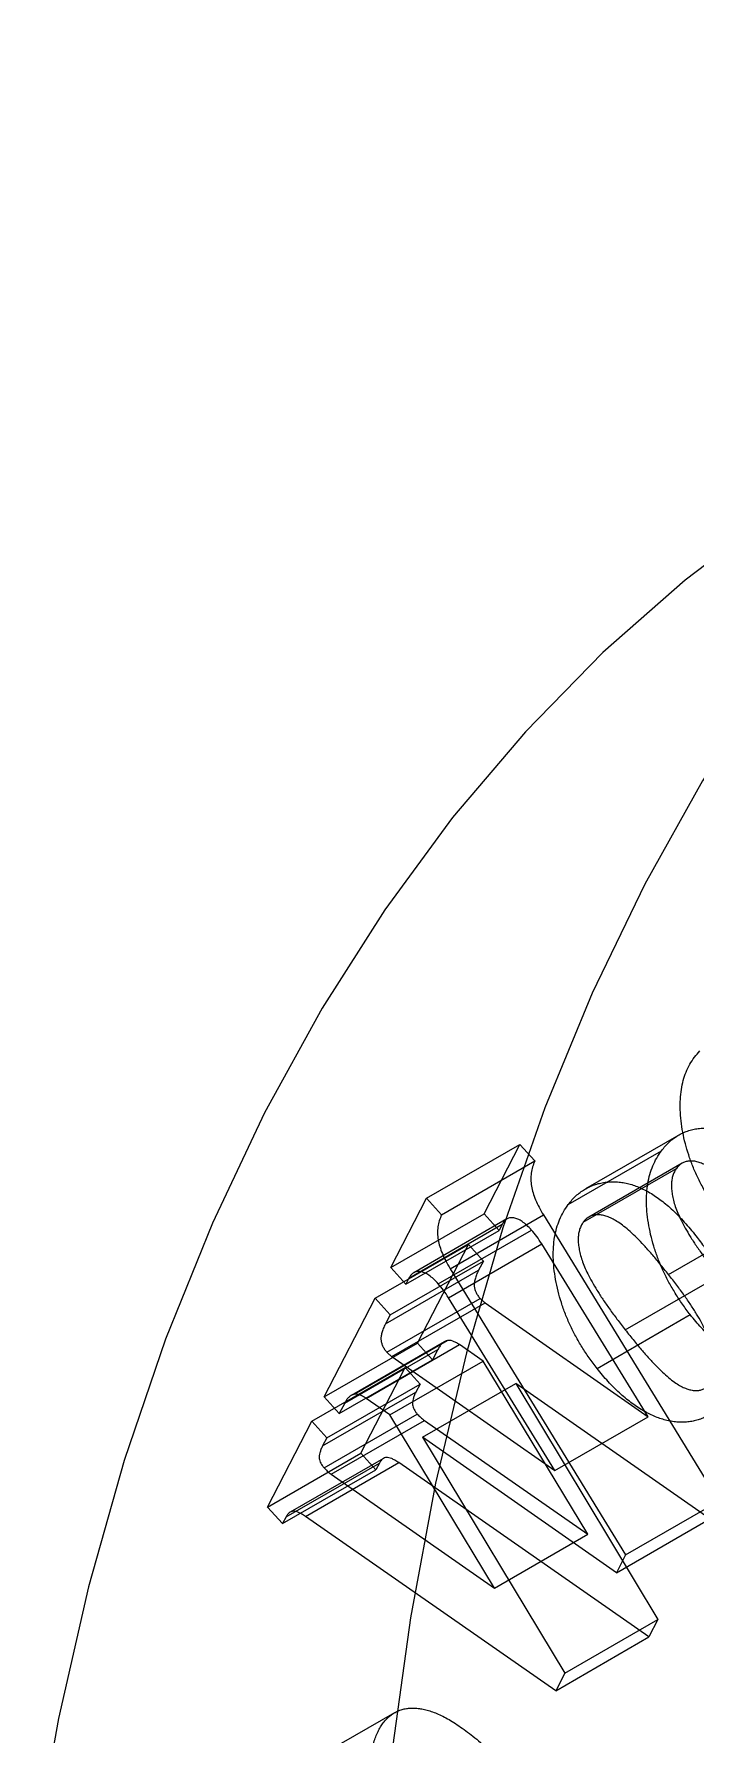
# Paper-space layout 'Sheet2' of a CAD drawing. Header units: inches. Extents: x 0 to 16.3, y 0 to 11.5.
# Drawn here: x 12.695 to 12.946, y 10.299 to 10.944 of the extents above; entities that cross this region are included whole.
import ezdxf

# ---------------------------------------------------------------- set-up
doc = ezdxf.new("R2010")
doc.units = ezdxf.units.IN
doc.header["$MEASUREMENT"] = 0

psp = doc.layouts.new('Sheet2')

# ---------------------------------------------------------------- linework, layer by layer
at = {"color": 7, "linetype": 'Continuous', "lineweight": 25}
for p, q in [((12.939647, 10.526478), (12.904292, 10.506068)), ((12.843988, 10.502523), (12.879343, 10.522934)), ((12.865788, 10.496582), (12.879343, 10.522934)), ((12.879343, 10.522934), (12.885038, 10.516636)), ((12.8977, 10.500102), (12.933055, 10.520512)), ((12.849683, 10.496226), (12.885038, 10.516636)), ((12.903394, 10.493388), (12.93875, 10.513798)), ((12.94088, 10.515746), (12.905525, 10.495336)), ((12.830433, 10.476172), (12.843988, 10.502523)), ((12.843988, 10.502523), (12.849683, 10.496226)), ((12.830433, 10.476172), (12.865788, 10.496582)), ((12.837311, 10.472178), (12.872666, 10.492588)), ((12.87446, 10.49462), (12.839105, 10.47421)), ((12.852931, 10.475734), (12.888286, 10.496144)), ((12.871483, 10.490284), (12.865788, 10.496582)), ((12.872666, 10.492588), (12.871483, 10.490284)), ((12.888286, 10.496144), (12.954758, 10.387495)), ((12.935718, 10.473547), (12.971073, 10.493957)), ((12.824458, 10.464524), (12.859813, 10.484934)), ((12.836128, 10.469874), (12.871483, 10.490284)), ((12.840543, 10.447479), (12.859813, 10.484934)), ((12.848419, 10.470002), (12.883775, 10.490413)), ((12.852289, 10.464712), (12.887645, 10.485122)), ((12.859813, 10.484934), (12.865508, 10.478637)), ((12.927969, 10.419493), (12.887645, 10.485122)), ((12.830152, 10.458226), (12.865508, 10.478637)), ((12.865508, 10.478637), (12.863723, 10.475198)), ((12.828368, 10.454788), (12.863723, 10.475198)), ((12.836128, 10.469874), (12.830433, 10.476172)), ((12.837311, 10.472178), (12.836128, 10.469874)), ((12.852931, 10.475734), (12.919403, 10.367085)), ((12.919315, 10.452497), (12.954671, 10.472907)), ((12.805188, 10.427069), (12.824458, 10.464524)), ((12.824458, 10.464524), (12.830152, 10.458226)), ((12.828929, 10.444044), (12.864284, 10.464454)), ((12.830794, 10.442412), (12.866149, 10.462822)), ((12.892614, 10.399083), (12.852289, 10.464712)), ((12.866149, 10.462822), (12.927969, 10.419493)), ((12.830152, 10.458226), (12.828368, 10.454788)), ((12.908608, 10.437885), (12.943963, 10.458295)), ((12.805188, 10.427069), (12.840543, 10.447479)), ((12.85069, 10.448), (12.815334, 10.42759)), ((12.816597, 10.428077), (12.851953, 10.448487)), ((12.821069, 10.426515), (12.856424, 10.446925)), ((12.846238, 10.441181), (12.840543, 10.447479)), ((12.865468, 10.440685), (12.856424, 10.446925)), ((12.810882, 10.420771), (12.846238, 10.441181)), ((12.812928, 10.424708), (12.848283, 10.445118)), ((12.830112, 10.420275), (12.865468, 10.440685)), ((12.830794, 10.442412), (12.892614, 10.399083)), ((12.848283, 10.445118), (12.846238, 10.441181)), ((12.90507, 10.374917), (12.865468, 10.440685)), ((12.800456, 10.41783), (12.835811, 10.43824)), ((12.819068, 10.405694), (12.835811, 10.43824)), ((12.835811, 10.43824), (12.841506, 10.431942)), ((12.804566, 10.408464), (12.839921, 10.428874)), ((12.810882, 10.420771), (12.805188, 10.427069)), ((12.80615, 10.411532), (12.841506, 10.431942)), ((12.841506, 10.431942), (12.839921, 10.428874)), ((12.842424, 10.411802), (12.877779, 10.432212)), ((12.951309, 10.380756), (12.877779, 10.432212)), ((12.877779, 10.432212), (12.931719, 10.34263)), ((12.805108, 10.400163), (12.840463, 10.420573)), ((12.812928, 10.424708), (12.810882, 10.420771)), ((12.830112, 10.420275), (12.821069, 10.426515)), ((12.783712, 10.385283), (12.800456, 10.41783)), ((12.800456, 10.41783), (12.80615, 10.411532)), ((12.807835, 10.397732), (12.84319, 10.418142)), ((12.869714, 10.354507), (12.830112, 10.420275)), ((12.84319, 10.418142), (12.90507, 10.374917)), ((12.892614, 10.399083), (12.927969, 10.419493)), ((12.80615, 10.411532), (12.804566, 10.408464)), ((12.915954, 10.360346), (12.842424, 10.411802)), ((12.842424, 10.411802), (12.896363, 10.32222)), ((12.783712, 10.385283), (12.819068, 10.405694)), ((12.79073, 10.381556), (12.826086, 10.401966)), ((12.827621, 10.403722), (12.792265, 10.383312)), ((12.798049, 10.381707), (12.833405, 10.402118)), ((12.824762, 10.399396), (12.819068, 10.405694)), ((12.826086, 10.401966), (12.824762, 10.399396)), ((12.92829, 10.335972), (12.833405, 10.402118)), ((12.789407, 10.378986), (12.824762, 10.399396)), ((12.807835, 10.397732), (12.869714, 10.354507)), ((12.789407, 10.378986), (12.783712, 10.385283)), ((12.892934, 10.315562), (12.798049, 10.381707)), ((12.919403, 10.367085), (12.954758, 10.387495)), ((12.79073, 10.381556), (12.789407, 10.378986)), ((12.915954, 10.360346), (12.951309, 10.380756)), ((12.869714, 10.354507), (12.90507, 10.374917)), ((12.919403, 10.367085), (12.915954, 10.360346)), ((12.896363, 10.32222), (12.931719, 10.34263)), ((12.931719, 10.34263), (12.92829, 10.335972)), ((12.892934, 10.315562), (12.92829, 10.335972)), ((12.896363, 10.32222), (12.892934, 10.315562)), ((12.831833, 10.307198), (12.796478, 10.286788))]:
    psp.add_line(p, q, dxfattribs=at)
at = {"color": 7, "linetype": 'Continuous', "lineweight": 25, "flags": 128}
for points in [[(13.434533, 10.944373), (13.39075, 10.941805), (13.348064, 10.936418), (13.306556, 10.928222), (13.266307, 10.917233), (13.227393, 10.903472), (13.189889, 10.886966), (13.153868, 10.867745), (13.119397, 10.845847), (13.086543, 10.821314), (13.055368, 10.794193), (13.025934, 10.764535), (12.998295, 10.732398), (12.972505, 10.697843), (12.948614, 10.660936), (12.926667, 10.621748), (12.906705, 10.580355), (12.888769, 10.536834), (12.87289, 10.491271), (12.859102, 10.443751), (12.847428, 10.394367), (12.837893, 10.343212), (12.830514, 10.290385)], [(12.974841, 10.762028), (12.941984, 10.737123), (12.91083, 10.70961), (12.881439, 10.679541), (12.853868, 10.646974), (12.828169, 10.611973), (12.804393, 10.574606), (12.782585, 10.534944), (12.762789, 10.493064), (12.745041, 10.449048), (12.729377, 10.40298), (12.715827, 10.35495), (12.704417, 10.305051), (12.695169, 10.253379)]]:
    psp.add_lwpolyline(points, dxfattribs=at)
at = {"color": 7, "linetype": 'Continuous', "lineweight": 25}
for points, knots in [([(12.954278, 10.497676), (12.953327, 10.499068), (12.951461, 10.501801), (12.94896, 10.506054), (12.946767, 10.510315), (12.944861, 10.5146), (12.943298, 10.518906), (12.942025, 10.523231), (12.941059, 10.527573), (12.940432, 10.531878), (12.940099, 10.536077), (12.940146, 10.540054), (12.940525, 10.543784), (12.941251, 10.547252), (12.942327, 10.550451), (12.943734, 10.553404), (12.945508, 10.556081), (12.946921, 10.557617), (12.947641, 10.558399)], [0, 0, 0, 0, 0.0647071, 0.1269851, 0.1879377, 0.2479024, 0.307644, 0.3676956, 0.429022, 0.4918094, 0.5548731, 0.6169542, 0.6786913, 0.7403482, 0.802552, 0.8662446, 0.9318324, 1, 1, 1, 1]), ([(12.933055, 10.520512), (12.933514, 10.521103), (12.934425, 10.522274), (12.93593, 10.523812), (12.937547, 10.525134), (12.939247, 10.526279), (12.941036, 10.527249), (12.942925, 10.528015), (12.944911, 10.528578), (12.946972, 10.528961), (12.949078, 10.529153), (12.951217, 10.529115), (12.953341, 10.528952), (12.955483, 10.528543), (12.957622, 10.527937), (12.959759, 10.527149), (12.961897, 10.526164), (12.964043, 10.525008), (12.966186, 10.523612), (12.968347, 10.522078), (12.97051, 10.52031), (12.972685, 10.518353), (12.97488, 10.516209), (12.977073, 10.513841), (12.979296, 10.511321), (12.980731, 10.509512), (12.98146, 10.508592)], [0, 0, 0, 0, 0.0461613, 0.0915573, 0.1360723, 0.1804179, 0.2242347, 0.2679355, 0.311695, 0.3553915, 0.3986903, 0.4404911, 0.4812612, 0.5212303, 0.5599569, 0.5980834, 0.6361654, 0.6737088, 0.7116507, 0.7498117, 0.7888333, 0.8285175, 0.8693859, 0.9117364, 0.9551205, 1, 1, 1, 1]), ([(12.943963, 10.458295), (12.942953, 10.459619), (12.940966, 10.462221), (12.93828, 10.466331), (12.935842, 10.470468), (12.933737, 10.474686), (12.931915, 10.478958), (12.930394, 10.483279), (12.929133, 10.487668), (12.928213, 10.492061), (12.927582, 10.496384), (12.927325, 10.500521), (12.927402, 10.50444), (12.927829, 10.508133), (12.92859, 10.511607), (12.929734, 10.514823), (12.931189, 10.517855), (12.932425, 10.519615), (12.933055, 10.520512)], [0, 0, 0, 0, 0.0646657, 0.1271057, 0.187942, 0.2480675, 0.3076231, 0.3677638, 0.4287813, 0.4918419, 0.5550184, 0.61701, 0.6788402, 0.7404003, 0.8026633, 0.8663342, 0.931886, 1, 1, 1, 1]), ([(12.885038, 10.516636), (12.884721, 10.515894), (12.884115, 10.51448), (12.883613, 10.512099), (12.883445, 10.509679), (12.883692, 10.507148), (12.884306, 10.504526), (12.885295, 10.501808), (12.886616, 10.498972), (12.887714, 10.497112), (12.888286, 10.496144)], [0, 0, 0, 0, 0.1451619, 0.2767462, 0.3976419, 0.5123159, 0.6257136, 0.7427085, 0.8660555, 1, 1, 1, 1]), ([(12.93875, 10.513798), (12.938467, 10.51339), (12.937912, 10.512587), (12.937347, 10.511118), (12.936943, 10.509546), (12.936794, 10.507791), (12.936826, 10.505904), (12.937104, 10.50385), (12.937559, 10.501664), (12.938259, 10.499309), (12.939204, 10.496772), (12.940502, 10.494025), (12.94209, 10.491054), (12.943988, 10.487848), (12.946197, 10.484421), (12.948745, 10.480783), (12.951584, 10.476897), (12.953616, 10.474271), (12.954671, 10.472907)], [0, 0, 0, 0, 0.0478531, 0.0941749, 0.1388244, 0.1835271, 0.2285794, 0.2747642, 0.3232522, 0.3737479, 0.4284292, 0.4884464, 0.5554431, 0.6290986, 0.7101928, 0.7986932, 0.8955073, 1, 1, 1, 1]), ([(12.971073, 10.493957), (12.969982, 10.495331), (12.96789, 10.497966), (12.96479, 10.501636), (12.961882, 10.504899), (12.959157, 10.507761), (12.956612, 10.510191), (12.95425, 10.512192), (12.952073, 10.513791), (12.950066, 10.514977), (12.948218, 10.515806), (12.946501, 10.516361), (12.944903, 10.516635), (12.943425, 10.516618), (12.942051, 10.516354), (12.940829, 10.515753), (12.939675, 10.514968), (12.939062, 10.514193), (12.93875, 10.513798)], [0, 0, 0, 0, 0.1045635, 0.2005615, 0.2889185, 0.3698536, 0.4434807, 0.5097265, 0.569809, 0.6244305, 0.6749377, 0.7229898, 0.769231, 0.8143831, 0.8596766, 0.9049903, 0.951494, 1, 1, 1, 1]), ([(12.8977, 10.500102), (12.898159, 10.500692), (12.89907, 10.501863), (12.900575, 10.503402), (12.902192, 10.504724), (12.903892, 10.505869), (12.905681, 10.506839), (12.907569, 10.507604), (12.909556, 10.508168), (12.911616, 10.50855), (12.913722, 10.508743), (12.915862, 10.508705), (12.917986, 10.508542), (12.920128, 10.508133), (12.922266, 10.507526), (12.924404, 10.506738), (12.926542, 10.505754), (12.928688, 10.504597), (12.930831, 10.503202), (12.932992, 10.501668), (12.935155, 10.499899), (12.93733, 10.497942), (12.939525, 10.495799), (12.941717, 10.49343), (12.943941, 10.490911), (12.945375, 10.489102), (12.946105, 10.488182)], [0, 0, 0, 0, 0.0461613, 0.0915573, 0.1360723, 0.1804179, 0.2242347, 0.2679355, 0.311695, 0.3553915, 0.3986903, 0.4404911, 0.4812612, 0.5212303, 0.5599569, 0.5980834, 0.6361654, 0.6737088, 0.7116507, 0.7498117, 0.7888333, 0.8285175, 0.8693859, 0.9117364, 0.9551205, 1, 1, 1, 1]), ([(12.908608, 10.437885), (12.907597, 10.439209), (12.905611, 10.441811), (12.902924, 10.44592), (12.900486, 10.450058), (12.898382, 10.454276), (12.89656, 10.458548), (12.895038, 10.462869), (12.893778, 10.467258), (12.892857, 10.471651), (12.892226, 10.475974), (12.89197, 10.480111), (12.892046, 10.48403), (12.892474, 10.487723), (12.893235, 10.491197), (12.894378, 10.494412), (12.895833, 10.497445), (12.89707, 10.499205), (12.8977, 10.500102)], [0, 0, 0, 0, 0.0646657, 0.1271057, 0.187942, 0.2480675, 0.3076231, 0.3677638, 0.4287813, 0.4918419, 0.5550184, 0.61701, 0.6788402, 0.7404003, 0.8026633, 0.8663342, 0.931886, 1, 1, 1, 1]), ([(12.849683, 10.496226), (12.849365, 10.495484), (12.84876, 10.494069), (12.848257, 10.491688), (12.848089, 10.489268), (12.848337, 10.486738), (12.848951, 10.484116), (12.849939, 10.481398), (12.85126, 10.478562), (12.852359, 10.476702), (12.852931, 10.475734)], [0, 0, 0, 0, 0.1451619, 0.2767462, 0.3976419, 0.5123159, 0.6257136, 0.7427085, 0.8660555, 1, 1, 1, 1]), ([(12.883775, 10.490413), (12.883174, 10.491046), (12.88203, 10.49225), (12.880276, 10.493677), (12.878614, 10.494621), (12.877074, 10.495091), (12.875682, 10.495111), (12.874456, 10.494716), (12.873439, 10.493848), (12.87293, 10.493019), (12.872666, 10.492588)], [0, 0, 0, 0, 0.14725968, 0.28014861, 0.40294482, 0.5213394, 0.6359168, 0.75145286, 0.87101591, 1, 1, 1, 1]), ([(12.903394, 10.493388), (12.903112, 10.49298), (12.902557, 10.492177), (12.901992, 10.490708), (12.901588, 10.489136), (12.901439, 10.487381), (12.90147, 10.485494), (12.901749, 10.48344), (12.902204, 10.481253), (12.902904, 10.478899), (12.903849, 10.476361), (12.905147, 10.473615), (12.906735, 10.470644), (12.908633, 10.467438), (12.910842, 10.464011), (12.91339, 10.460373), (12.916229, 10.456487), (12.918261, 10.453861), (12.919315, 10.452497)], [0, 0, 0, 0, 0.0478531, 0.0941749, 0.1388244, 0.1835271, 0.2285794, 0.2747642, 0.3232522, 0.3737479, 0.4284292, 0.4884464, 0.5554431, 0.6290986, 0.7101928, 0.7986932, 0.8955073, 1, 1, 1, 1]), ([(12.935718, 10.473547), (12.934627, 10.474921), (12.932535, 10.477556), (12.929435, 10.481226), (12.926527, 10.484489), (12.923802, 10.487351), (12.921256, 10.489781), (12.918894, 10.491782), (12.916718, 10.493381), (12.914711, 10.494567), (12.912863, 10.495396), (12.911146, 10.495951), (12.909547, 10.496225), (12.908069, 10.496207), (12.906695, 10.495944), (12.905474, 10.495343), (12.90432, 10.494558), (12.903707, 10.493783), (12.903394, 10.493388)], [0, 0, 0, 0, 0.1045635, 0.2005615, 0.2889185, 0.3698536, 0.4434807, 0.5097265, 0.569809, 0.6244305, 0.6749377, 0.7229898, 0.769231, 0.8143831, 0.8596766, 0.9049903, 0.951494, 1, 1, 1, 1]), ([(12.887645, 10.485122), (12.887036, 10.486093), (12.885854, 10.487978), (12.884454, 10.489618), (12.883775, 10.490413)], [0, 0, 0, 0, 0.5152143, 1, 1, 1, 1]), ([(12.946105, 10.488182), (12.947236, 10.486697), (12.949442, 10.483801), (12.952421, 10.479288), (12.955013, 10.47479), (12.957209, 10.470311), (12.959048, 10.465845), (12.960443, 10.461401), (12.961488, 10.456971), (12.962076, 10.452633), (12.962368, 10.448429), (12.9624, 10.444398), (12.962114, 10.440628), (12.961552, 10.437088), (12.960707, 10.433787), (12.959574, 10.430727), (12.95818, 10.42787), (12.957018, 10.426213), (12.956431, 10.425374)], [0, 0, 0, 0, 0.0713142, 0.1390762, 0.2037056, 0.2662465, 0.3272424, 0.3880514, 0.4491312, 0.5116366, 0.574456, 0.6356268, 0.6962901, 0.75616, 0.8160226, 0.8763093, 0.937443, 1, 1, 1, 1]), ([(12.848419, 10.470002), (12.847818, 10.470636), (12.846674, 10.47184), (12.84492, 10.473267), (12.843259, 10.474211), (12.841718, 10.474681), (12.840327, 10.4747), (12.839101, 10.474306), (12.838084, 10.473438), (12.837575, 10.472608), (12.837311, 10.472178)], [0, 0, 0, 0, 0.14725968, 0.28014861, 0.40294482, 0.5213394, 0.6359168, 0.75145286, 0.87101591, 1, 1, 1, 1]), ([(12.863723, 10.475198), (12.863436, 10.474613), (12.862908, 10.473537), (12.862367, 10.471883), (12.862052, 10.470432), (12.862014, 10.46909), (12.862306, 10.46782), (12.862746, 10.466622), (12.863435, 10.465468), (12.863996, 10.464799), (12.864284, 10.464454)], [0, 0, 0, 0, 0.2085967, 0.3837222, 0.5238974, 0.6338599, 0.725836, 0.8137613, 0.9040236, 1, 1, 1, 1]), ([(12.951378, 10.432158), (12.951666, 10.432579), (12.952228, 10.433403), (12.952835, 10.434884), (12.953215, 10.436528), (12.953395, 10.438313), (12.953386, 10.440243), (12.953107, 10.442352), (12.952642, 10.444598), (12.951974, 10.447003), (12.951046, 10.449597), (12.949776, 10.452399), (12.948197, 10.455408), (12.946335, 10.458654), (12.944106, 10.462063), (12.941611, 10.465726), (12.938788, 10.469588), (12.936766, 10.472195), (12.935718, 10.473547)], [0, 0, 0, 0, 0.04855926, 0.09507843, 0.14084888, 0.18621475, 0.23186319, 0.27917817, 0.32819471, 0.37946971, 0.43474337, 0.49512096, 0.56183736, 0.63504859, 0.71523086, 0.80218366, 0.89744999, 1, 1, 1, 1]), ([(12.852289, 10.464712), (12.85168, 10.465683), (12.850498, 10.467567), (12.849098, 10.469207), (12.848419, 10.470002)], [0, 0, 0, 0, 0.5152143, 1, 1, 1, 1]), ([(12.864284, 10.464454), (12.864569, 10.464161), (12.865171, 10.463542), (12.865811, 10.46307), (12.866149, 10.462822)], [0, 0, 0, 0, 0.47269, 1, 1, 1, 1]), ([(12.828368, 10.454788), (12.828081, 10.454203), (12.827553, 10.453127), (12.827012, 10.451472), (12.826696, 10.450022), (12.826658, 10.44868), (12.826951, 10.44741), (12.827391, 10.446212), (12.82808, 10.445058), (12.82864, 10.444389), (12.828929, 10.444044)], [0, 0, 0, 0, 0.2085967, 0.3837222, 0.5238974, 0.6338599, 0.725836, 0.8137613, 0.9040236, 1, 1, 1, 1]), ([(12.991787, 10.445785), (12.991348, 10.445221), (12.990478, 10.444103), (12.989025, 10.442649), (12.987487, 10.441384), (12.985841, 10.440322), (12.984114, 10.43944), (12.982296, 10.438726), (12.980369, 10.438254), (12.978371, 10.437945), (12.976309, 10.437851), (12.974221, 10.437906), (12.9721, 10.438188), (12.969956, 10.438655), (12.9678, 10.439298), (12.965616, 10.440134), (12.963411, 10.441186), (12.961187, 10.442392), (12.958962, 10.443795), (12.956756, 10.445364), (12.954576, 10.447125), (12.952408, 10.449014), (12.950263, 10.451098), (12.948129, 10.453323), (12.946017, 10.455723), (12.944653, 10.457431), (12.943963, 10.458295)], [0, 0, 0, 0, 0.0450476, 0.0893205, 0.132988, 0.1757153, 0.2189539, 0.2613246, 0.3040826, 0.3468282, 0.3892298, 0.430809, 0.4719136, 0.5120652, 0.5522413, 0.5918402, 0.6317877, 0.6719474, 0.7121333, 0.7521936, 0.7919852, 0.8323367, 0.8731667, 0.9145378, 0.9567554, 1, 1, 1, 1]), ([(12.851953, 10.448487), (12.851596, 10.448382), (12.850857, 10.448163), (12.849891, 10.447463), (12.849027, 10.44643), (12.84854, 10.445571), (12.848283, 10.445118)], [0, 0, 0, 0, 0.220565, 0.4565138, 0.713682, 1, 1, 1, 1]), ([(12.856424, 10.446925), (12.855976, 10.447216), (12.85513, 10.447766), (12.853929, 10.448285), (12.852854, 10.448585), (12.852247, 10.448519), (12.851953, 10.448487)], [0, 0, 0, 0, 0.2894659, 0.5460422, 0.7797584, 1, 1, 1, 1]), ([(12.919315, 10.452497), (12.920427, 10.451097), (12.922554, 10.448415), (12.925699, 10.444669), (12.928636, 10.44134), (12.931385, 10.438459), (12.933915, 10.435975), (12.936258, 10.433944), (12.938399, 10.43231), (12.940368, 10.43113), (12.942164, 10.4303), (12.943829, 10.429764), (12.945388, 10.429464), (12.946838, 10.429431), (12.948158, 10.429711), (12.949368, 10.430245), (12.950458, 10.431059), (12.951068, 10.431788), (12.951378, 10.432158)], [0, 0, 0, 0, 0.1074153, 0.2056975, 0.2962541, 0.3785722, 0.4526207, 0.5191245, 0.5792985, 0.6327044, 0.6824578, 0.7291513, 0.7743535, 0.81888, 0.8625365, 0.907063, 0.9527926, 1, 1, 1, 1]), ([(12.828929, 10.444044), (12.829214, 10.443751), (12.829816, 10.443132), (12.830456, 10.44266), (12.830794, 10.442412)], [0, 0, 0, 0, 0.47269, 1, 1, 1, 1]), ([(12.956431, 10.425374), (12.955992, 10.424811), (12.955122, 10.423692), (12.95367, 10.422238), (12.952132, 10.420974), (12.950486, 10.419912), (12.948759, 10.41903), (12.94694, 10.418316), (12.945014, 10.417844), (12.943016, 10.417535), (12.940954, 10.417441), (12.938866, 10.417496), (12.936745, 10.417778), (12.934601, 10.418245), (12.932445, 10.418887), (12.930261, 10.419724), (12.928055, 10.420776), (12.925832, 10.421982), (12.923607, 10.423385), (12.921401, 10.424954), (12.919221, 10.426715), (12.917053, 10.428604), (12.914907, 10.430688), (12.912774, 10.432913), (12.910661, 10.435312), (12.909298, 10.437021), (12.908608, 10.437885)], [0, 0, 0, 0, 0.0450476, 0.0893205, 0.132988, 0.1757153, 0.2189539, 0.2613246, 0.3040826, 0.3468282, 0.3892298, 0.430809, 0.4719136, 0.5120652, 0.5522413, 0.5918402, 0.6317877, 0.6719474, 0.7121333, 0.7521936, 0.7919852, 0.8323367, 0.8731667, 0.9145378, 0.9567554, 1, 1, 1, 1]), ([(12.816597, 10.428077), (12.81624, 10.427971), (12.815501, 10.427753), (12.814536, 10.427053), (12.813672, 10.42602), (12.813184, 10.425161), (12.812928, 10.424708)], [0, 0, 0, 0, 0.220565, 0.4565138, 0.713682, 1, 1, 1, 1]), ([(12.821069, 10.426515), (12.820621, 10.426806), (12.819775, 10.427356), (12.818574, 10.427875), (12.817499, 10.428174), (12.816892, 10.428109), (12.816597, 10.428077)], [0, 0, 0, 0, 0.2894659, 0.5460422, 0.7797584, 1, 1, 1, 1]), ([(12.839921, 10.428874), (12.839694, 10.428432), (12.839276, 10.427622), (12.838897, 10.426331), (12.838622, 10.425247), (12.838641, 10.424195), (12.838836, 10.423217), (12.839249, 10.422291), (12.839777, 10.42138), (12.840228, 10.42085), (12.840463, 10.420573)], [0, 0, 0, 0, 0.207339, 0.3802643, 0.5179017, 0.6272693, 0.7198266, 0.8079833, 0.8996985, 1, 1, 1, 1]), ([(12.840463, 10.420573), (12.840873, 10.42015), (12.841755, 10.419242), (12.84269, 10.418525), (12.84319, 10.418142)], [0, 0, 0, 0, 0.4656124, 1, 1, 1, 1]), ([(12.804566, 10.408464), (12.804338, 10.408022), (12.803921, 10.407212), (12.803542, 10.40592), (12.803267, 10.404836), (12.803285, 10.403785), (12.80348, 10.402807), (12.803894, 10.401881), (12.804422, 10.40097), (12.804872, 10.40044), (12.805108, 10.400163)], [0, 0, 0, 0, 0.207339, 0.3802643, 0.5179017, 0.6272693, 0.7198266, 0.8079833, 0.8996985, 1, 1, 1, 1]), ([(12.833405, 10.402118), (12.832937, 10.402429), (12.832056, 10.403015), (12.830805, 10.403691), (12.829712, 10.40404), (12.828772, 10.404118), (12.827953, 10.40393), (12.827239, 10.403509), (12.826601, 10.40285), (12.826264, 10.402271), (12.826086, 10.401966)], [0, 0, 0, 0, 0.156819, 0.2956519, 0.4171934, 0.5293819, 0.6354742, 0.7493445, 0.8679066, 1, 1, 1, 1]), ([(12.805108, 10.400163), (12.805518, 10.39974), (12.8064, 10.398832), (12.807335, 10.398115), (12.807835, 10.397732)], [0, 0, 0, 0, 0.4656124, 1, 1, 1, 1]), ([(12.798049, 10.381707), (12.797582, 10.382018), (12.796701, 10.382605), (12.795449, 10.383281), (12.794357, 10.38363), (12.793417, 10.383708), (12.792598, 10.38352), (12.791883, 10.383098), (12.791246, 10.38244), (12.790908, 10.381861), (12.79073, 10.381556)], [0, 0, 0, 0, 0.156819, 0.2956519, 0.4171934, 0.5293819, 0.6354742, 0.7493445, 0.8679066, 1, 1, 1, 1]), ([(12.82361, 10.294829), (12.823843, 10.295577), (12.824299, 10.297047), (12.825111, 10.29909), (12.825993, 10.300971), (12.827042, 10.302581), (12.828107, 10.304097), (12.829318, 10.305364), (12.830624, 10.306438), (12.832008, 10.307346), (12.833505, 10.308023), (12.835053, 10.308588), (12.836741, 10.308846), (12.838471, 10.308994), (12.840303, 10.308904), (12.842199, 10.30869), (12.844211, 10.308167), (12.846286, 10.307548), (12.848464, 10.306686), (12.850743, 10.305564), (12.853127, 10.304242), (12.855617, 10.302649), (12.858216, 10.300859), (12.860916, 10.298793), (12.863723, 10.296539), (12.865614, 10.294881), (12.866581, 10.294034)], [0, 0, 0, 0, 0.04424101, 0.08686124, 0.128457, 0.16868534, 0.20784414, 0.24634696, 0.28420594, 0.32137865, 0.35832037, 0.39519345, 0.43183741, 0.46878841, 0.50554245, 0.54327098, 0.58180224, 0.62094005, 0.66139923, 0.70371795, 0.74739195, 0.79333376, 0.84168221, 0.89187624, 0.94471143, 1, 1, 1, 1])]:
    psp.add_open_spline(points, degree=3, knots=knots, dxfattribs=at)

doc.saveas('drawing.dxf')
